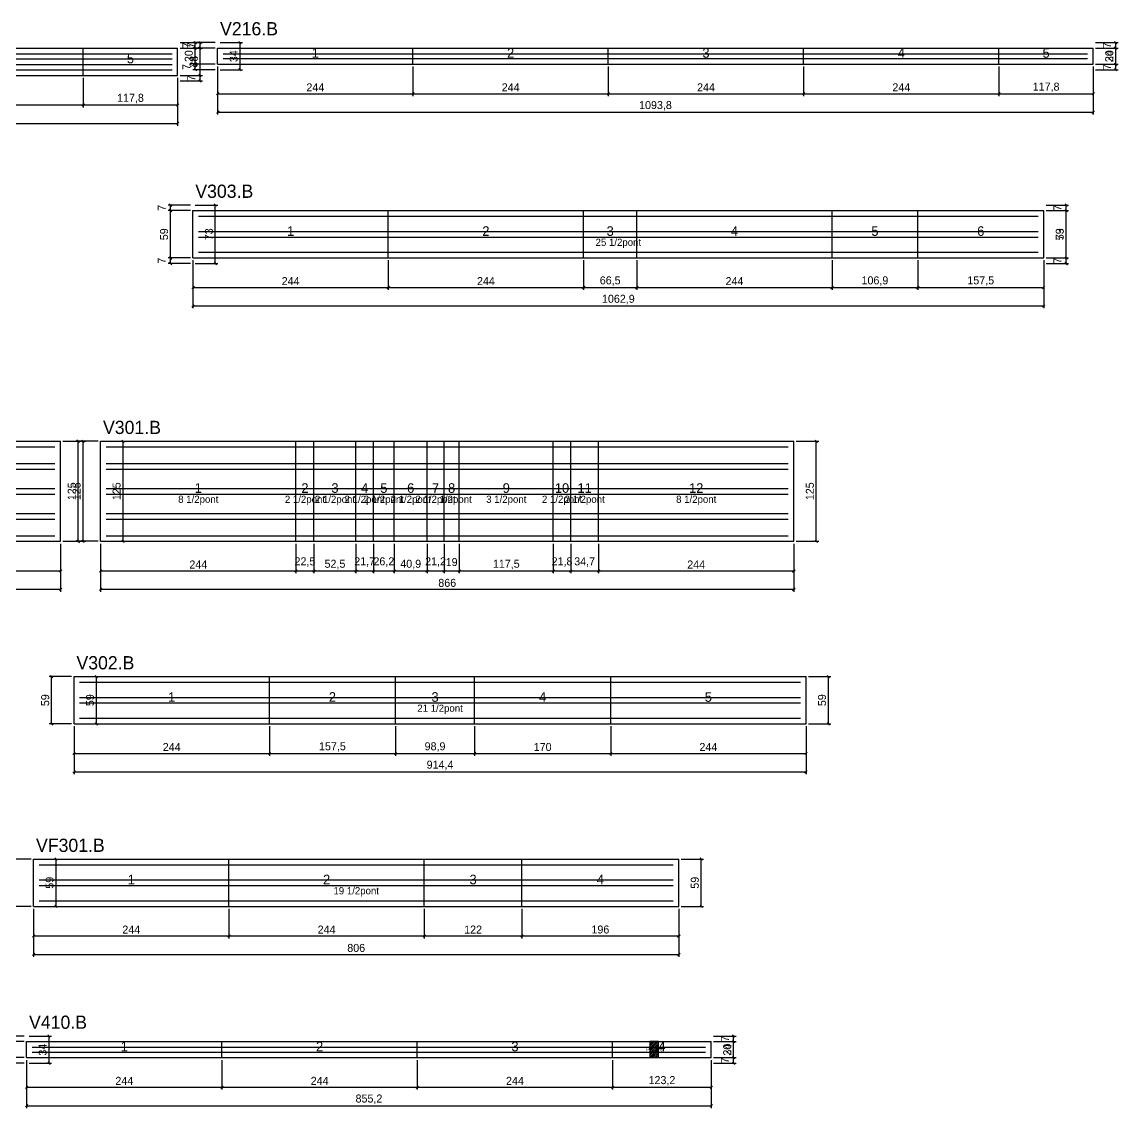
# Model space of a CAD drawing. Extents: x -13000 to 3070, y -38587 to 694.
# Drawn here: x 1096 to 2466, y -6813 to -5456 of the extents above; entities that cross this region are included whole.
import ezdxf
from ezdxf.enums import TextEntityAlignment as Align

# ---------------------------------------------------------------- set-up
doc = ezdxf.new("R2010")
doc.units = 0
for name, color, linetype in [('5', 5, 'Continuous'), ('COTA', 241, 'Continuous'), ('NOMENCLATURA', 7, 'Continuous'), ('Painéis', 200, 'Continuous'), ('SARR_2.2x7', 40, 'Continuous')]:
    doc.layers.add(name, color=color, linetype=linetype)
doc.dimstyles.new('PAINEL', dxfattribs={"dimtxt": 10, "dimasz": 3, "dimexe": 3, "dimexo": 3, "dimgap": 3, "dimtad": 1, "dimblk": 'OBLIQUE', "dimblk1": 'OBLIQUE', "dimcen": 2.5, "dimclrd": 4, "dimclre": 4, "dimclrt": 240, "dimazin": 3, "dimtfac": 1, "dimtmove": 0, "dimatfit": 3})

# ---------------------------------------------------------------- blocks, each defined once
blk = doc.blocks.new('_OBLIQUE')
at = {"color": 0, "linetype": 'BYBLOCK'}
blk.add_line((-0.5, -0.5), (0.5, 0.5), dxfattribs=at)

msp = doc.modelspace()

# ---------------------------------------------------------------- hatches: boundary and pattern name
at = {"layer": 'COTA'}
h = msp.add_hatch(dxfattribs=at)
h.set_pattern_fill('ANSI31', scale=0.5)
h.paths.add_polyline_path([(1880.8, -6750), (1891.4, -6750), (1891.4, -6730), (1880.8, -6730)])

# ---------------------------------------------------------------- linework, layer by layer
at = {"layer": 'Painéis'}
for p, q in [((929, -5489), (1173, -5489)), ((1173, -5523), (1173, -5489)), ((1173, -5523), (1173, -5489)), ((1173, -5489), (1290.8, -5489)), ((1173, -5523), (1173, -5489)), ((1290.8, -5523), (1290.8, -5489)), ((1340.8, -5489), (1584.8, -5489)), ((1340.8, -5509), (1340.8, -5489)), ((1584.8, -5509), (1584.8, -5489)), ((1584.8, -5509), (1584.8, -5489)), ((1584.8, -5489), (1828.8, -5489)), ((1584.8, -5509), (1584.8, -5489)), ((1828.8, -5509), (1828.8, -5489)), ((1828.8, -5509), (1828.8, -5489)), ((1828.8, -5489), (2072.8, -5489)), ((1828.8, -5509), (1828.8, -5489)), ((2072.8, -5509), (2072.8, -5489)), ((2072.8, -5509), (2072.8, -5489)), ((2072.8, -5489), (2316.8, -5489)), ((2072.8, -5509), (2072.8, -5489)), ((2316.8, -5509), (2316.8, -5489)), ((2316.8, -5509), (2316.8, -5489)), ((2316.8, -5489), (2434.6, -5489)), ((2316.8, -5509), (2316.8, -5489)), ((2434.6, -5509), (2434.6, -5489)), ((1340.8, -5509), (1584.8, -5509)), ((1584.8, -5509), (1828.8, -5509)), ((1828.8, -5509), (2072.8, -5509)), ((2072.8, -5509), (2316.8, -5509)), ((2316.8, -5509), (2434.6, -5509)), ((929, -5523), (1173, -5523)), ((1173, -5523), (1290.8, -5523)), ((1309.9, -5692), (1553.9, -5692)), ((1309.9, -5751), (1309.9, -5692)), ((1553.9, -5751), (1553.9, -5692)), ((1553.9, -5751), (1553.9, -5692)), ((1553.9, -5692), (1797.9, -5692)), ((1553.9, -5751), (1553.9, -5692)), ((1797.9, -5751), (1797.9, -5692)), ((1797.9, -5751), (1797.9, -5692)), ((1797.9, -5692), (1864.4, -5692)), ((1797.9, -5751), (1797.9, -5692)), ((1864.4, -5751), (1864.4, -5692)), ((1864.4, -5751), (1864.4, -5692)), ((1864.4, -5692), (2108.4, -5692)), ((1864.4, -5751), (1864.4, -5692)), ((2108.4, -5751), (2108.4, -5692)), ((2108.4, -5751), (2108.4, -5692)), ((2108.4, -5692), (2215.3, -5692)), ((2108.4, -5751), (2108.4, -5692)), ((2215.3, -5751), (2215.3, -5692)), ((2215.3, -5751), (2215.3, -5692)), ((2215.3, -5692), (2372.8, -5692)), ((2215.3, -5751), (2215.3, -5692)), ((2372.8, -5751), (2372.8, -5692)), ((1309.9, -5751), (1553.9, -5751)), ((1553.9, -5751), (1797.9, -5751)), ((1797.9, -5751), (1864.4, -5751)), ((1864.4, -5751), (2108.4, -5751)), ((2108.4, -5751), (2215.3, -5751)), ((2215.3, -5751), (2372.8, -5751)), ((900.6, -5980), (1144.6, -5980)), ((1144.6, -6105), (1144.6, -5980)), ((1194.6, -5980), (1438.6, -5980)), ((1194.6, -6105), (1194.6, -5980)), ((1438.6, -6105), (1438.6, -5980)), ((1438.6, -6105), (1438.6, -5980)), ((1438.6, -5980), (1461.1, -5980)), ((1438.6, -6105), (1438.6, -5980)), ((1461.1, -6105), (1461.1, -5980)), ((1461.1, -6105), (1461.1, -5980)), ((1461.1, -5980), (1513.6, -5980)), ((1461.1, -6105), (1461.1, -5980)), ((1513.6, -6105), (1513.6, -5980)), ((1513.6, -6105), (1513.6, -5980)), ((1513.6, -5980), (1535.3, -5980)), ((1513.6, -6105), (1513.6, -5980)), ((1535.3, -6105), (1535.3, -5980)), ((1535.3, -6105), (1535.3, -5980)), ((1535.3, -5980), (1561.5, -5980)), ((1535.3, -6105), (1535.3, -5980)), ((1561.5, -6105), (1561.5, -5980)), ((1561.5, -6105), (1561.5, -5980)), ((1561.5, -5980), (1602.4, -5980)), ((1561.5, -6105), (1561.5, -5980)), ((1602.4, -6105), (1602.4, -5980)), ((1602.4, -6105), (1602.4, -5980)), ((1602.4, -5980), (1623.6, -5980)), ((1602.4, -6105), (1602.4, -5980)), ((1623.6, -6105), (1623.6, -5980)), ((1623.6, -6105), (1623.6, -5980)), ((1623.6, -5980), (1642.6, -5980)), ((1623.6, -6105), (1623.6, -5980)), ((1642.6, -6105), (1642.6, -5980)), ((1642.6, -6105), (1642.6, -5980)), ((1642.6, -5980), (1760.1, -5980)), ((1642.6, -6105), (1642.6, -5980)), ((1760.1, -6105), (1760.1, -5980)), ((1760.1, -6105), (1760.1, -5980)), ((1760.1, -5980), (1781.9, -5980)), ((1760.1, -6105), (1760.1, -5980)), ((1781.9, -6105), (1781.9, -5980)), ((1781.9, -6105), (1781.9, -5980)), ((1781.9, -5980), (1816.6, -5980)), ((1781.9, -6105), (1781.9, -5980)), ((1816.6, -6105), (1816.6, -5980)), ((1816.6, -6105), (1816.6, -5980)), ((1816.6, -5980), (2060.6, -5980)), ((1816.6, -6105), (1816.6, -5980)), ((2060.6, -6105), (2060.6, -5980)), ((900.6, -6105), (1144.6, -6105)), ((1194.6, -6105), (1438.6, -6105)), ((1438.6, -6105), (1461.1, -6105)), ((1461.1, -6105), (1513.6, -6105)), ((1513.6, -6105), (1535.3, -6105)), ((1535.3, -6105), (1561.5, -6105)), ((1561.5, -6105), (1602.4, -6105)), ((1602.4, -6105), (1623.6, -6105)), ((1623.6, -6105), (1642.6, -6105)), ((1642.6, -6105), (1760.1, -6105)), ((1760.1, -6105), (1781.9, -6105)), ((1781.9, -6105), (1816.6, -6105)), ((1816.6, -6105), (2060.6, -6105)), ((1161.4, -6274), (1405.4, -6274)), ((1161.4, -6333), (1161.4, -6274)), ((1405.4, -6333), (1405.4, -6274)), ((1405.4, -6333), (1405.4, -6274)), ((1405.4, -6274), (1562.9, -6274)), ((1405.4, -6333), (1405.4, -6274)), ((1562.9, -6333), (1562.9, -6274)), ((1562.9, -6333), (1562.9, -6274)), ((1562.9, -6274), (1661.8, -6274)), ((1562.9, -6333), (1562.9, -6274)), ((1661.8, -6333), (1661.8, -6274)), ((1661.8, -6333), (1661.8, -6274)), ((1661.8, -6274), (1831.8, -6274)), ((1661.8, -6333), (1661.8, -6274)), ((1831.8, -6333), (1831.8, -6274)), ((1831.8, -6333), (1831.8, -6274)), ((1831.8, -6274), (2075.8, -6274)), ((1831.8, -6333), (1831.8, -6274)), ((2075.8, -6333), (2075.8, -6274)), ((1161.4, -6333), (1405.4, -6333)), ((1405.4, -6333), (1562.9, -6333)), ((1562.9, -6333), (1661.8, -6333)), ((1661.8, -6333), (1831.8, -6333)), ((1831.8, -6333), (2075.8, -6333)), ((1110.9, -6502), (1354.9, -6502)), ((1110.9, -6561), (1110.9, -6502)), ((1354.9, -6561), (1354.9, -6502)), ((1354.9, -6561), (1354.9, -6502)), ((1354.9, -6502), (1598.9, -6502)), ((1354.9, -6561), (1354.9, -6502)), ((1598.9, -6561), (1598.9, -6502)), ((1598.9, -6561), (1598.9, -6502)), ((1598.9, -6502), (1720.9, -6502)), ((1598.9, -6561), (1598.9, -6502)), ((1720.9, -6561), (1720.9, -6502)), ((1720.9, -6561), (1720.9, -6502)), ((1720.9, -6502), (1916.9, -6502)), ((1720.9, -6561), (1720.9, -6502)), ((1916.9, -6561), (1916.9, -6502)), ((1110.9, -6561), (1354.9, -6561)), ((1354.9, -6561), (1598.9, -6561)), ((1598.9, -6561), (1720.9, -6561)), ((1720.9, -6561), (1916.9, -6561)), ((1102.2, -6730), (1346.2, -6730)), ((1102.2, -6750), (1102.2, -6730)), ((1346.2, -6750), (1346.2, -6730)), ((1346.2, -6750), (1346.2, -6730)), ((1346.2, -6730), (1590.2, -6730)), ((1346.2, -6750), (1346.2, -6730)), ((1590.2, -6750), (1590.2, -6730)), ((1590.2, -6750), (1590.2, -6730)), ((1590.2, -6730), (1834.2, -6730)), ((1590.2, -6750), (1590.2, -6730)), ((1834.2, -6750), (1834.2, -6730)), ((1834.2, -6750), (1834.2, -6730)), ((1834.2, -6730), (1957.4, -6730)), ((1834.2, -6750), (1834.2, -6730)), ((1957.4, -6750), (1957.4, -6730)), ((1102.2, -6750), (1346.2, -6750)), ((1346.2, -6750), (1590.2, -6750)), ((1590.2, -6750), (1834.2, -6750)), ((1834.2, -6750), (1957.4, -6750))]:
    msp.add_line(p, q, dxfattribs=at)
msp.add_lwpolyline([(1880.8, -6750), (1891.4, -6750), (1891.4, -6730), (1880.8, -6730)], close=True, dxfattribs=at)
at = {"layer": 'SARR_2.2x7'}
for points in [[(929, -5496), (1173, -5496)], [(929, -5496), (1173, -5496)], [(929, -5502.5), (1173, -5502.5)], [(929, -5502.5), (1173, -5502.5)], [(1173, -5496), (1283.8, -5496)], [(1173, -5496), (1283.8, -5496)], [(1173, -5502.5), (1283.8, -5502.5)], [(1173, -5502.5), (1283.8, -5502.5)], [(1347.8, -5496), (1584.8, -5496)], [(1347.8, -5496), (1584.8, -5496)], [(1347.8, -5502), (1584.8, -5502)], [(1347.8, -5502), (1584.8, -5502)], [(1584.8, -5496), (1828.8, -5496)], [(1584.8, -5496), (1828.8, -5496)], [(1584.8, -5502), (1828.8, -5502)], [(1584.8, -5502), (1828.8, -5502)], [(1828.8, -5496), (2072.8, -5496)], [(1828.8, -5496), (2072.8, -5496)], [(1828.8, -5502), (2072.8, -5502)], [(1828.8, -5502), (2072.8, -5502)], [(2072.8, -5496), (2316.8, -5496)], [(2072.8, -5496), (2316.8, -5496)], [(2072.8, -5502), (2316.8, -5502)], [(2072.8, -5502), (2316.8, -5502)], [(2316.8, -5496), (2427.6, -5496)], [(2316.8, -5496), (2427.6, -5496)], [(2316.8, -5502), (2427.6, -5502)], [(2316.8, -5502), (2427.6, -5502)], [(929, -5509.5), (1173, -5509.5)], [(929, -5509.5), (1173, -5509.5)], [(929, -5516), (1173, -5516)], [(929, -5516), (1173, -5516)], [(1173, -5509.5), (1283.8, -5509.5)], [(1173, -5509.5), (1283.8, -5509.5)], [(1173, -5516), (1283.8, -5516)], [(1173, -5516), (1283.8, -5516)], [(1316.9, -5699), (1553.9, -5699)], [(1316.9, -5699), (1553.9, -5699)], [(1553.9, -5699), (1797.9, -5699)], [(1553.9, -5699), (1797.9, -5699)], [(1797.9, -5699), (1864.4, -5699)], [(1797.9, -5699), (1864.4, -5699)], [(1864.4, -5699), (2108.4, -5699)], [(1864.4, -5699), (2108.4, -5699)], [(2108.4, -5699), (2215.3, -5699)], [(2108.4, -5699), (2215.3, -5699)], [(2215.3, -5699), (2365.8, -5699)], [(2215.3, -5699), (2365.8, -5699)], [(1316.9, -5718), (1553.9, -5718)], [(1316.9, -5718), (1553.9, -5718)], [(1553.9, -5718), (1797.9, -5718)], [(1553.9, -5718), (1797.9, -5718)], [(1797.9, -5718), (1864.4, -5718)], [(1797.9, -5718), (1864.4, -5718)], [(1864.4, -5718), (2108.4, -5718)], [(1864.4, -5718), (2108.4, -5718)], [(2108.4, -5718), (2215.3, -5718)], [(2108.4, -5718), (2215.3, -5718)], [(2215.3, -5718), (2365.8, -5718)], [(2215.3, -5718), (2365.8, -5718)], [(1316.9, -5725), (1553.9, -5725)], [(1316.9, -5725), (1553.9, -5725)], [(1553.9, -5725), (1797.9, -5725)], [(1553.9, -5725), (1797.9, -5725)], [(1797.9, -5725), (1864.4, -5725)], [(1797.9, -5725), (1864.4, -5725)], [(1864.4, -5725), (2108.4, -5725)], [(1864.4, -5725), (2108.4, -5725)], [(2108.4, -5725), (2215.3, -5725)], [(2108.4, -5725), (2215.3, -5725)], [(2215.3, -5725), (2365.8, -5725)], [(2215.3, -5725), (2365.8, -5725)], [(1316.9, -5744), (1553.9, -5744)], [(1316.9, -5744), (1553.9, -5744)], [(1553.9, -5744), (1797.9, -5744)], [(1553.9, -5744), (1797.9, -5744)], [(1797.9, -5744), (1864.4, -5744)], [(1797.9, -5744), (1864.4, -5744)], [(1864.4, -5744), (2108.4, -5744)], [(1864.4, -5744), (2108.4, -5744)], [(2108.4, -5744), (2215.3, -5744)], [(2108.4, -5744), (2215.3, -5744)], [(2215.3, -5744), (2365.8, -5744)], [(2215.3, -5744), (2365.8, -5744)], [(900.6, -5987), (1137.6, -5987)], [(900.6, -5987), (1137.6, -5987)], [(1201.6, -5987), (1438.6, -5987)], [(1201.6, -5987), (1438.6, -5987)], [(1438.6, -5987), (1461.1, -5987)], [(1438.6, -5987), (1461.1, -5987)], [(1461.1, -5987), (1513.6, -5987)], [(1461.1, -5987), (1513.6, -5987)], [(1513.6, -5987), (1535.3, -5987)], [(1513.6, -5987), (1535.3, -5987)], [(1535.3, -5987), (1561.5, -5987)], [(1535.3, -5987), (1561.5, -5987)], [(1561.5, -5987), (1602.4, -5987)], [(1561.5, -5987), (1602.4, -5987)], [(1602.4, -5987), (1623.6, -5987)], [(1602.4, -5987), (1623.6, -5987)], [(1623.6, -5987), (1642.6, -5987)], [(1623.6, -5987), (1642.6, -5987)], [(1642.6, -5987), (1760.1, -5987)], [(1642.6, -5987), (1760.1, -5987)], [(1760.1, -5987), (1781.9, -5987)], [(1760.1, -5987), (1781.9, -5987)], [(1781.9, -5987), (1816.6, -5987)], [(1781.9, -5987), (1816.6, -5987)], [(1816.6, -5987), (2053.6, -5987)], [(1816.6, -5987), (2053.6, -5987)], [(900.6, -6007.75), (1137.6, -6007.75)], [(900.6, -6007.75), (1137.6, -6007.75)], [(1201.6, -6007.75), (1438.6, -6007.75)], [(1201.6, -6007.75), (1438.6, -6007.75)], [(1438.6, -6007.75), (1461.1, -6007.75)], [(1438.6, -6007.75), (1461.1, -6007.75)], [(1461.1, -6007.75), (1513.6, -6007.75)], [(1461.1, -6007.75), (1513.6, -6007.75)], [(1513.6, -6007.75), (1535.3, -6007.75)], [(1513.6, -6007.75), (1535.3, -6007.75)], [(1535.3, -6007.75), (1561.5, -6007.75)], [(1535.3, -6007.75), (1561.5, -6007.75)], [(1561.5, -6007.75), (1602.4, -6007.75)], [(1561.5, -6007.75), (1602.4, -6007.75)], [(1602.4, -6007.75), (1623.6, -6007.75)], [(1602.4, -6007.75), (1623.6, -6007.75)], [(1623.6, -6007.75), (1642.6, -6007.75)], [(1623.6, -6007.75), (1642.6, -6007.75)], [(1642.6, -6007.75), (1760.1, -6007.75)], [(1642.6, -6007.75), (1760.1, -6007.75)], [(1760.1, -6007.75), (1781.9, -6007.75)], [(1760.1, -6007.75), (1781.9, -6007.75)], [(1781.9, -6007.75), (1816.6, -6007.75)], [(1781.9, -6007.75), (1816.6, -6007.75)], [(1816.6, -6007.75), (2053.6, -6007.75)], [(1816.6, -6007.75), (2053.6, -6007.75)], [(900.6, -6014.75), (1137.6, -6014.75)], [(900.6, -6014.75), (1137.6, -6014.75)], [(1201.6, -6014.75), (1438.6, -6014.75)], [(1201.6, -6014.75), (1438.6, -6014.75)], [(1438.6, -6014.75), (1461.1, -6014.75)], [(1438.6, -6014.75), (1461.1, -6014.75)], [(1461.1, -6014.75), (1513.6, -6014.75)], [(1461.1, -6014.75), (1513.6, -6014.75)], [(1513.6, -6014.75), (1535.3, -6014.75)], [(1513.6, -6014.75), (1535.3, -6014.75)], [(1535.3, -6014.75), (1561.5, -6014.75)], [(1535.3, -6014.75), (1561.5, -6014.75)], [(1561.5, -6014.75), (1602.4, -6014.75)], [(1561.5, -6014.75), (1602.4, -6014.75)], [(1602.4, -6014.75), (1623.6, -6014.75)], [(1602.4, -6014.75), (1623.6, -6014.75)], [(1623.6, -6014.75), (1642.6, -6014.75)], [(1623.6, -6014.75), (1642.6, -6014.75)], [(1642.6, -6014.75), (1760.1, -6014.75)], [(1642.6, -6014.75), (1760.1, -6014.75)], [(1760.1, -6014.75), (1781.9, -6014.75)], [(1760.1, -6014.75), (1781.9, -6014.75)], [(1781.9, -6014.75), (1816.6, -6014.75)], [(1781.9, -6014.75), (1816.6, -6014.75)], [(1816.6, -6014.75), (2053.6, -6014.75)], [(1816.6, -6014.75), (2053.6, -6014.75)], [(900.6, -6039), (1137.6, -6039)], [(900.6, -6039), (1137.6, -6039)], [(900.6, -6046), (1137.6, -6046)], [(900.6, -6046), (1137.6, -6046)], [(1201.6, -6039), (1438.6, -6039)], [(1201.6, -6039), (1438.6, -6039)], [(1201.6, -6046), (1438.6, -6046)], [(1201.6, -6046), (1438.6, -6046)], [(1438.6, -6039), (1461.1, -6039)], [(1438.6, -6039), (1461.1, -6039)], [(1438.6, -6046), (1461.1, -6046)], [(1438.6, -6046), (1461.1, -6046)], [(1461.1, -6039), (1513.6, -6039)], [(1461.1, -6039), (1513.6, -6039)], [(1461.1, -6046), (1513.6, -6046)], [(1461.1, -6046), (1513.6, -6046)], [(1513.6, -6039), (1535.3, -6039)], [(1513.6, -6039), (1535.3, -6039)], [(1513.6, -6046), (1535.3, -6046)], [(1513.6, -6046), (1535.3, -6046)], [(1535.3, -6039), (1561.5, -6039)], [(1535.3, -6039), (1561.5, -6039)], [(1535.3, -6046), (1561.5, -6046)], [(1535.3, -6046), (1561.5, -6046)], [(1561.5, -6039), (1602.4, -6039)], [(1561.5, -6039), (1602.4, -6039)], [(1561.5, -6046), (1602.4, -6046)], [(1561.5, -6046), (1602.4, -6046)], [(1602.4, -6039), (1623.6, -6039)], [(1602.4, -6039), (1623.6, -6039)], [(1602.4, -6046), (1623.6, -6046)], [(1602.4, -6046), (1623.6, -6046)], [(1623.6, -6039), (1642.6, -6039)], [(1623.6, -6039), (1642.6, -6039)], [(1623.6, -6046), (1642.6, -6046)], [(1623.6, -6046), (1642.6, -6046)], [(1642.6, -6039), (1760.1, -6039)], [(1642.6, -6039), (1760.1, -6039)], [(1642.6, -6046), (1760.1, -6046)], [(1642.6, -6046), (1760.1, -6046)], [(1760.1, -6039), (1781.9, -6039)], [(1760.1, -6039), (1781.9, -6039)], [(1760.1, -6046), (1781.9, -6046)], [(1760.1, -6046), (1781.9, -6046)], [(1781.9, -6039), (1816.6, -6039)], [(1781.9, -6039), (1816.6, -6039)], [(1781.9, -6046), (1816.6, -6046)], [(1781.9, -6046), (1816.6, -6046)], [(1816.6, -6039), (2053.6, -6039)], [(1816.6, -6039), (2053.6, -6039)], [(1816.6, -6046), (2053.6, -6046)], [(1816.6, -6046), (2053.6, -6046)], [(900.6, -6070.25), (1137.6, -6070.25)], [(900.6, -6070.25), (1137.6, -6070.25)], [(900.6, -6077.25), (1137.6, -6077.25)], [(900.6, -6077.25), (1137.6, -6077.25)], [(1201.6, -6070.25), (1438.6, -6070.25)], [(1201.6, -6070.25), (1438.6, -6070.25)], [(1201.6, -6077.25), (1438.6, -6077.25)], [(1201.6, -6077.25), (1438.6, -6077.25)], [(1438.6, -6070.25), (1461.1, -6070.25)], [(1438.6, -6070.25), (1461.1, -6070.25)], [(1438.6, -6077.25), (1461.1, -6077.25)], [(1438.6, -6077.25), (1461.1, -6077.25)], [(1461.1, -6070.25), (1513.6, -6070.25)], [(1461.1, -6070.25), (1513.6, -6070.25)], [(1461.1, -6077.25), (1513.6, -6077.25)], [(1461.1, -6077.25), (1513.6, -6077.25)], [(1513.6, -6070.25), (1535.3, -6070.25)], [(1513.6, -6070.25), (1535.3, -6070.25)], [(1513.6, -6077.25), (1535.3, -6077.25)], [(1513.6, -6077.25), (1535.3, -6077.25)], [(1535.3, -6070.25), (1561.5, -6070.25)], [(1535.3, -6070.25), (1561.5, -6070.25)], [(1535.3, -6077.25), (1561.5, -6077.25)], [(1535.3, -6077.25), (1561.5, -6077.25)], [(1561.5, -6070.25), (1602.4, -6070.25)], [(1561.5, -6070.25), (1602.4, -6070.25)], [(1561.5, -6077.25), (1602.4, -6077.25)], [(1561.5, -6077.25), (1602.4, -6077.25)], [(1602.4, -6070.25), (1623.6, -6070.25)], [(1602.4, -6070.25), (1623.6, -6070.25)], [(1602.4, -6077.25), (1623.6, -6077.25)], [(1602.4, -6077.25), (1623.6, -6077.25)], [(1623.6, -6070.25), (1642.6, -6070.25)], [(1623.6, -6070.25), (1642.6, -6070.25)], [(1623.6, -6077.25), (1642.6, -6077.25)], [(1623.6, -6077.25), (1642.6, -6077.25)], [(1642.6, -6070.25), (1760.1, -6070.25)], [(1642.6, -6070.25), (1760.1, -6070.25)], [(1642.6, -6077.25), (1760.1, -6077.25)], [(1642.6, -6077.25), (1760.1, -6077.25)], [(1760.1, -6070.25), (1781.9, -6070.25)], [(1760.1, -6070.25), (1781.9, -6070.25)], [(1760.1, -6077.25), (1781.9, -6077.25)], [(1760.1, -6077.25), (1781.9, -6077.25)], [(1781.9, -6070.25), (1816.6, -6070.25)], [(1781.9, -6070.25), (1816.6, -6070.25)], [(1781.9, -6077.25), (1816.6, -6077.25)], [(1781.9, -6077.25), (1816.6, -6077.25)], [(1816.6, -6070.25), (2053.6, -6070.25)], [(1816.6, -6070.25), (2053.6, -6070.25)], [(1816.6, -6077.25), (2053.6, -6077.25)], [(1816.6, -6077.25), (2053.6, -6077.25)], [(900.6, -6098), (1137.6, -6098)], [(900.6, -6098), (1137.6, -6098)], [(1201.6, -6098), (1438.6, -6098)], [(1201.6, -6098), (1438.6, -6098)], [(1438.6, -6098), (1461.1, -6098)], [(1438.6, -6098), (1461.1, -6098)], [(1461.1, -6098), (1513.6, -6098)], [(1461.1, -6098), (1513.6, -6098)], [(1513.6, -6098), (1535.3, -6098)], [(1513.6, -6098), (1535.3, -6098)], [(1535.3, -6098), (1561.5, -6098)], [(1535.3, -6098), (1561.5, -6098)], [(1561.5, -6098), (1602.4, -6098)], [(1561.5, -6098), (1602.4, -6098)], [(1602.4, -6098), (1623.6, -6098)], [(1602.4, -6098), (1623.6, -6098)], [(1623.6, -6098), (1642.6, -6098)], [(1623.6, -6098), (1642.6, -6098)], [(1642.6, -6098), (1760.1, -6098)], [(1642.6, -6098), (1760.1, -6098)], [(1760.1, -6098), (1781.9, -6098)], [(1760.1, -6098), (1781.9, -6098)], [(1781.9, -6098), (1816.6, -6098)], [(1781.9, -6098), (1816.6, -6098)], [(1816.6, -6098), (2053.6, -6098)], [(1816.6, -6098), (2053.6, -6098)], [(1168.4, -6281), (1405.4, -6281)], [(1168.4, -6281), (1405.4, -6281)], [(1405.4, -6281), (1562.9, -6281)], [(1405.4, -6281), (1562.9, -6281)], [(1562.9, -6281), (1661.8, -6281)], [(1562.9, -6281), (1661.8, -6281)], [(1661.8, -6281), (1831.8, -6281)], [(1661.8, -6281), (1831.8, -6281)], [(1831.8, -6281), (2068.8, -6281)], [(1831.8, -6281), (2068.8, -6281)], [(1168.4, -6300), (1405.4, -6300)], [(1168.4, -6300), (1405.4, -6300)], [(1168.4, -6307), (1405.4, -6307)], [(1168.4, -6307), (1405.4, -6307)], [(1405.4, -6300), (1562.9, -6300)], [(1405.4, -6300), (1562.9, -6300)], [(1405.4, -6307), (1562.9, -6307)], [(1405.4, -6307), (1562.9, -6307)], [(1562.9, -6300), (1661.8, -6300)], [(1562.9, -6300), (1661.8, -6300)], [(1562.9, -6307), (1661.8, -6307)], [(1562.9, -6307), (1661.8, -6307)], [(1661.8, -6300), (1831.8, -6300)], [(1661.8, -6300), (1831.8, -6300)], [(1661.8, -6307), (1831.8, -6307)], [(1661.8, -6307), (1831.8, -6307)], [(1831.8, -6300), (2068.8, -6300)], [(1831.8, -6300), (2068.8, -6300)], [(1831.8, -6307), (2068.8, -6307)], [(1831.8, -6307), (2068.8, -6307)], [(1168.4, -6326), (1405.4, -6326)], [(1168.4, -6326), (1405.4, -6326)], [(1405.4, -6326), (1562.9, -6326)], [(1405.4, -6326), (1562.9, -6326)], [(1562.9, -6326), (1661.8, -6326)], [(1562.9, -6326), (1661.8, -6326)], [(1661.8, -6326), (1831.8, -6326)], [(1661.8, -6326), (1831.8, -6326)], [(1831.8, -6326), (2068.8, -6326)], [(1831.8, -6326), (2068.8, -6326)], [(1117.9, -6509), (1354.9, -6509)], [(1117.9, -6509), (1354.9, -6509)], [(1354.9, -6509), (1598.9, -6509)], [(1354.9, -6509), (1598.9, -6509)], [(1598.9, -6509), (1720.9, -6509)], [(1598.9, -6509), (1720.9, -6509)], [(1720.9, -6509), (1909.9, -6509)], [(1720.9, -6509), (1909.9, -6509)], [(1117.9, -6528), (1354.9, -6528)], [(1117.9, -6528), (1354.9, -6528)], [(1354.9, -6528), (1598.9, -6528)], [(1354.9, -6528), (1598.9, -6528)], [(1598.9, -6528), (1720.9, -6528)], [(1598.9, -6528), (1720.9, -6528)], [(1720.9, -6528), (1909.9, -6528)], [(1720.9, -6528), (1909.9, -6528)], [(1117.9, -6535), (1354.9, -6535)], [(1117.9, -6535), (1354.9, -6535)], [(1354.9, -6535), (1598.9, -6535)], [(1354.9, -6535), (1598.9, -6535)], [(1598.9, -6535), (1720.9, -6535)], [(1598.9, -6535), (1720.9, -6535)], [(1720.9, -6535), (1909.9, -6535)], [(1720.9, -6535), (1909.9, -6535)], [(1117.9, -6554), (1354.9, -6554)], [(1117.9, -6554), (1354.9, -6554)], [(1354.9, -6554), (1598.9, -6554)], [(1354.9, -6554), (1598.9, -6554)], [(1598.9, -6554), (1720.9, -6554)], [(1598.9, -6554), (1720.9, -6554)], [(1720.9, -6554), (1909.9, -6554)], [(1720.9, -6554), (1909.9, -6554)], [(1109.2, -6737), (1346.2, -6737)], [(1109.2, -6737), (1346.2, -6737)], [(1109.2, -6743), (1346.2, -6743)], [(1109.2, -6743), (1346.2, -6743)], [(1346.2, -6737), (1590.2, -6737)], [(1346.2, -6737), (1590.2, -6737)], [(1346.2, -6743), (1590.2, -6743)], [(1346.2, -6743), (1590.2, -6743)], [(1590.2, -6737), (1834.2, -6737)], [(1590.2, -6737), (1834.2, -6737)], [(1590.2, -6743), (1834.2, -6743)], [(1590.2, -6743), (1834.2, -6743)], [(1834.2, -6737), (1950.4, -6737)], [(1834.2, -6737), (1950.4, -6737)], [(1834.2, -6743), (1950.4, -6743)], [(1834.2, -6743), (1950.4, -6743)]]:
    msp.add_lwpolyline(points, dxfattribs=at)

# ---------------------------------------------------------------- texts
at = {"layer": '5'}
for s, height, p in [('1', 12, (1462.8, -5495)), ('2', 12, (1706.8, -5495)), ('3', 12, (1950.8, -5495)), ('4', 12, (2194.8, -5495)), ('5', 12, (2375.7, -5495)), ('5', 12, (1231.9, -5502)), ('1', 12, (1431.9, -5717.5)), ('2', 12, (1675.9, -5717.5)), ('3', 12, (1831.15, -5717.5)), ('4', 12, (1986.4, -5717.5)), ('5', 12, (2161.85, -5717.5)), ('6', 12, (2294.05, -5717.5)), ('25 1/2pont', 9, (1841.35, -5731.5)), ('1', 12, (1316.6, -6038.5)), ('2', 12, (1449.85, -6038.5)), ('3', 12, (1487.35, -6038.5)), ('4', 12, (1524.45, -6038.5)), ('5', 12, (1548.4, -6038.5)), ('6', 12, (1581.95, -6038.5)), ('7', 12, (1613, -6038.5)), ('8', 12, (1633.1, -6038.5)), ('9', 12, (1701.35, -6038.5)), ('10', 12, (1771, -6038.5)), ('11', 12, (1799.25, -6038.5)), ('12', 12, (1938.6, -6038.5)), ('8 1/2pont', 9, (1316.6, -6052.5)), ('2 1/2pont', 9, (1449.85, -6052.5)), ('2 1/2pont', 9, (1487.35, -6052.5)), ('2 1/2pont', 9, (1524.45, -6052.5)), ('2 1/2pont', 9, (1548.4, -6052.5)), ('2 1/2pont', 9, (1581.95, -6052.5)), ('2 1/2pont', 9, (1613, -6052.5)), ('2 1/2pont', 9, (1633.1, -6052.5)), ('3 1/2pont', 9, (1701.35, -6052.5)), ('2 1/2pont', 9, (1771, -6052.5)), ('2 1/2pont', 9, (1799.25, -6052.5)), ('8 1/2pont', 9, (1938.6, -6052.5)), ('1', 12, (1283.4, -6299.5)), ('2', 12, (1484.15, -6299.5)), ('3', 12, (1612.35, -6299.5)), ('4', 12, (1746.8, -6299.5)), ('5', 12, (1953.8, -6299.5)), ('21 1/2pont', 9, (1618.6, -6313.5)), ('1', 12, (1232.9, -6527.5)), ('2', 12, (1476.9, -6527.5)), ('3', 12, (1659.9, -6527.5)), ('4', 12, (1818.9, -6527.5)), ('19 1/2pont', 9, (1513.9, -6541.5)), ('1', 12, (1224.2, -6736)), ('2', 12, (1468.2, -6736)), ('3', 12, (1712.2, -6736)), ('4', 12, (1895.8, -6736)), ('PILAR', 5, (1886.1, -6740))]:
    msp.add_text(s, height=height, dxfattribs=at).set_placement(p, align=Align.MIDDLE_CENTER)
at = {"layer": 'NOMENCLATURA'}
for s, p in [('V216.B', (1343.8, -5473)), ('V303.B', (1312.9, -5676)), ('V301.B', (1197.6, -5971)), ('V302.B', (1164.4, -6265)), ('VF301.B', (1113.9, -6493)), ('V410.B', (1105.2, -6714))]:
    msp.add_text(s, height=16.5, dxfattribs=at).set_placement(p)

# ---------------------------------------------------------------- dimensions: what is measured, and where the dimension line sits
at = {"layer": 'COTA'}
for base, p1, p2 in [((1318.8, -5530), (1290.8, -5530), (1290.8, -5482)), ((1318.8, -5489), (1290.8, -5489), (1290.8, -5482)), ((1318.8, -5523), (1290.8, -5523), (1290.8, -5489)), ((1312.8, -5489), (1340.8, -5489), (1340.8, -5482)), ((1312.8, -5509), (1340.8, -5509), (1340.8, -5489)), ((1368.8, -5516), (1340.8, -5516), (1340.8, -5482)), ((2462.6, -5516), (2434.6, -5516), (2434.6, -5482)), ((2462.6, -5489), (2434.6, -5489), (2434.6, -5482)), ((2462.6, -5509), (2434.6, -5509), (2434.6, -5489)), ((1312.8, -5516), (1340.8, -5516), (1340.8, -5509)), ((2462.6, -5516), (2434.6, -5516), (2434.6, -5509)), ((1318.8, -5530), (1290.8, -5530), (1290.8, -5523)), ((1281.9, -5692), (1309.9, -5692), (1309.9, -5685)), ((1281.9, -5751), (1309.9, -5751), (1309.9, -5692)), ((1337.9, -5758), (1309.9, -5758), (1309.9, -5685)), ((2400.8, -5758), (2372.8, -5758), (2372.8, -5685)), ((2400.8, -5692), (2372.8, -5692), (2372.8, -5685)), ((2400.8, -5751), (2372.8, -5751), (2372.8, -5692)), ((1281.9, -5758), (1309.9, -5758), (1309.9, -5751)), ((2400.8, -5758), (2372.8, -5758), (2372.8, -5751)), ((1172.6, -6105), (1144.6, -6105), (1144.6, -5980)), ((1172.6, -6105), (1144.6, -6105), (1144.6, -5980)), ((1166.6, -6105), (1194.6, -6105), (1194.6, -5980)), ((1222.6, -6105), (1194.6, -6105), (1194.6, -5980)), ((2088.6, -6105), (2060.6, -6105), (2060.6, -5980)), ((2088.6, -6105), (2060.6, -6105), (2060.6, -5980)), ((1133.4, -6333), (1161.4, -6333), (1161.4, -6274)), ((1189.4, -6333), (1161.4, -6333), (1161.4, -6274)), ((2103.8, -6333), (2075.8, -6333), (2075.8, -6274)), ((2103.8, -6333), (2075.8, -6333), (2075.8, -6274)), ((1082.9, -6561), (1110.9, -6561), (1110.9, -6502)), ((1138.9, -6561), (1110.9, -6561), (1110.9, -6502)), ((1944.9, -6561), (1916.9, -6561), (1916.9, -6502)), ((1944.9, -6561), (1916.9, -6561), (1916.9, -6502)), ((1074.2, -6730), (1102.2, -6730), (1102.2, -6723)), ((1130.2, -6757), (1102.2, -6757), (1102.2, -6723)), ((1985.4, -6757), (1957.4, -6757), (1957.4, -6723)), ((1985.4, -6730), (1957.4, -6730), (1957.4, -6723)), ((1074.2, -6750), (1102.2, -6750), (1102.2, -6730)), ((1985.4, -6750), (1957.4, -6750), (1957.4, -6730)), ((1074.2, -6757), (1102.2, -6757), (1102.2, -6750)), ((1985.4, -6757), (1957.4, -6757), (1957.4, -6750))]:
    msp.add_linear_dim(base=base, p1=p1, p2=p2, angle=90, dimstyle='PAINEL', dxfattribs=at).render()
for base, p1, p2 in [((1340.8, -5546), (1340.8, -5509), (1584.8, -5509)), ((1340.8, -5569), (1340.8, -5509), (2434.6, -5509)), ((1584.8, -5546), (1584.8, -5509), (1828.8, -5509)), ((1828.8, -5546), (1828.8, -5509), (2072.8, -5509)), ((2072.8, -5546), (2072.8, -5509), (2316.8, -5509)), ((2316.8, -5546), (2316.8, -5509), (2434.6, -5509)), ((197, -5583), (197, -5523), (1290.8, -5523)), ((929, -5560), (929, -5523), (1173, -5523)), ((1173, -5560), (1173, -5523), (1290.8, -5523)), ((1309.9, -5788), (1309.9, -5751), (1553.9, -5751)), ((1309.9, -5811), (1309.9, -5751), (2372.8, -5751)), ((1553.9, -5788), (1553.9, -5751), (1797.9, -5751)), ((1797.9, -5788), (1797.9, -5751), (1864.4, -5751)), ((1864.4, -5788), (1864.4, -5751), (2108.4, -5751)), ((2108.4, -5788), (2108.4, -5751), (2215.3, -5751)), ((2215.3, -5788), (2215.3, -5751), (2372.8, -5751)), ((197, -6165), (197, -6105), (1144.6, -6105)), ((900.6, -6142), (900.6, -6105), (1144.6, -6105)), ((1194.6, -6142), (1194.6, -6105), (1438.6, -6105)), ((1194.6, -6165), (1194.6, -6105), (2060.6, -6105)), ((1438.6, -6142), (1438.6, -6105), (1461.1, -6105)), ((1461.1, -6142), (1461.1, -6105), (1513.6, -6105)), ((1513.6, -6142), (1513.6, -6105), (1535.3, -6105)), ((1535.3, -6142), (1535.3, -6105), (1561.5, -6105)), ((1561.5, -6142), (1561.5, -6105), (1602.4, -6105)), ((1602.4, -6142), (1602.4, -6105), (1623.6, -6105)), ((1623.6, -6142), (1623.6, -6105), (1642.6, -6105)), ((1642.6, -6142), (1642.6, -6105), (1760.1, -6105)), ((1760.1, -6142), (1760.1, -6105), (1781.9, -6105)), ((1781.9, -6142), (1781.9, -6105), (1816.6, -6105)), ((1816.6, -6142), (1816.6, -6105), (2060.6, -6105)), ((1161.4, -6370), (1161.4, -6333), (1405.4, -6333)), ((1161.4, -6393), (1161.4, -6333), (2075.8, -6333)), ((1405.4, -6370), (1405.4, -6333), (1562.9, -6333)), ((1562.9, -6370), (1562.9, -6333), (1661.8, -6333)), ((1661.8, -6370), (1661.8, -6333), (1831.8, -6333)), ((1831.8, -6370), (1831.8, -6333), (2075.8, -6333)), ((1110.9, -6598), (1110.9, -6561), (1354.9, -6561)), ((1110.9, -6621), (1110.9, -6561), (1916.9, -6561)), ((1354.9, -6598), (1354.9, -6561), (1598.9, -6561)), ((1598.9, -6598), (1598.9, -6561), (1720.9, -6561)), ((1720.9, -6598), (1720.9, -6561), (1916.9, -6561)), ((1102.2, -6787), (1102.2, -6750), (1346.2, -6750)), ((1102.2, -6810), (1102.2, -6750), (1957.4, -6750)), ((1346.2, -6787), (1346.2, -6750), (1590.2, -6750)), ((1590.2, -6787), (1590.2, -6750), (1834.2, -6750)), ((1834.2, -6787), (1834.2, -6750), (1957.4, -6750))]:
    msp.add_linear_dim(base=base, p1=p1, p2=p2, dimstyle='PAINEL', dxfattribs=at).render()

doc.saveas('drawing.dxf')
